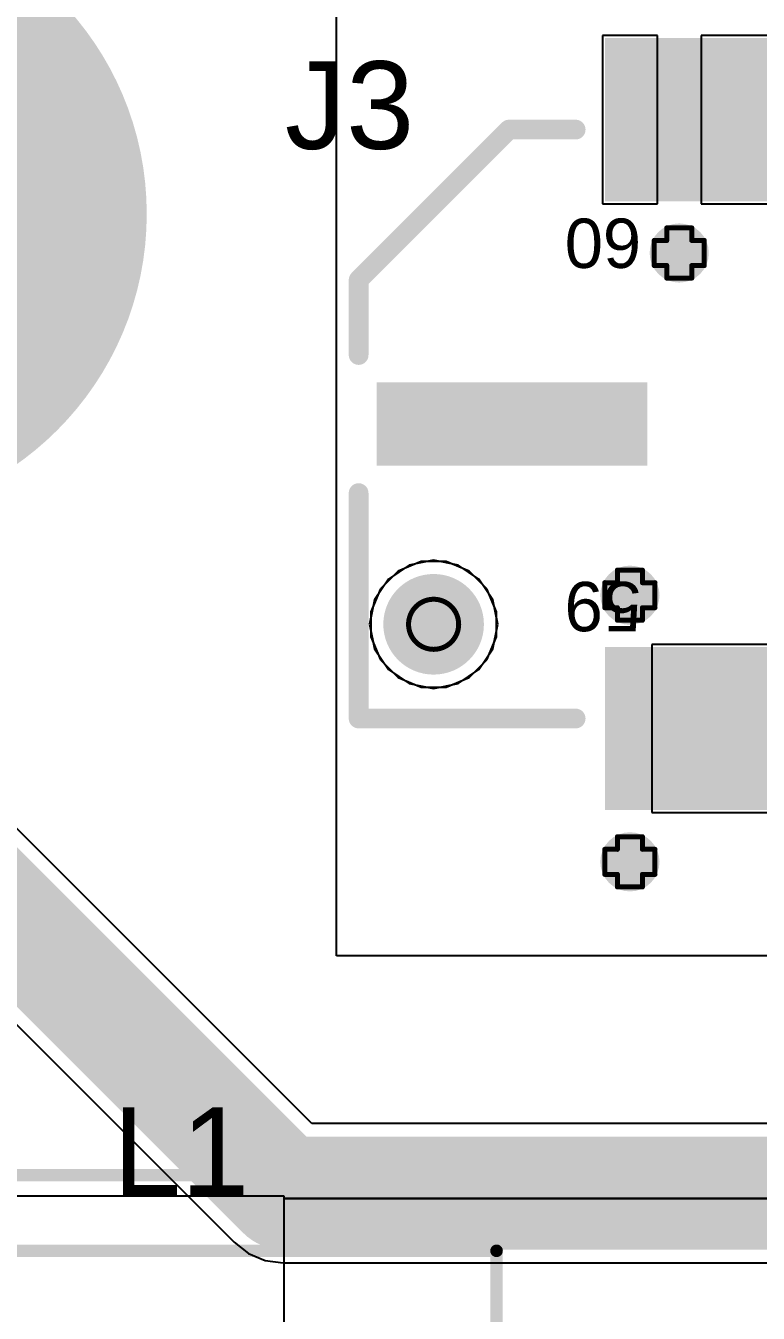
# Model space of a CAD drawing. Header units: inches. Extents: x -25 to 271, y -41 to 15.
# Drawn here: x 1.88 to 9.3, y -11.14 to 1.91 of the extents above; entities that cross this region are included whole.
import ezdxf

# ---------------------------------------------------------------- set-up
doc = ezdxf.new("R2010")
doc.units = ezdxf.units.IN
for name, color, linetype in [('Bottom Layer', 5, 'Continuous'), ('Bottom Overlay', 54, 'Continuous'), ('Bottom Solder', 6, 'Continuous'), ('Drill Drawing', 1, 'Continuous'), ('Multi-Layer', 9, 'Continuous'), ('Pad Holes', 156, 'Continuous'), ('Top Layer', 1, 'Continuous'), ('Top Overlay', 2, 'Continuous'), ('Top Paste', 8, 'Continuous'), ('Top Solder', 216, 'Continuous'), ('Via Holes', 16, 'Continuous')]:
    doc.layers.add(name, color=color, linetype=linetype)
doc.styles.add('Arial', font='', dxfattribs={"height": 0.2})
doc.styles.get('Arial').set_extended_font_data('Arial')

# ---------------------------------------------------------------- blocks, each defined once
blk = doc.blocks.new('SPACER_4')
at = {"layer": 'Bottom Layer'}
h = blk.add_hatch(color=5, dxfattribs=at)
edge = h.paths.add_edge_path()
edge.add_arc((0, 0), 3, 0, 360)
at = {"layer": 'Bottom Solder'}
h = blk.add_hatch(color=6, dxfattribs=at)
edge = h.paths.add_edge_path()
edge.add_arc((0, 0), 3.102, 0, 360)
at = {"layer": 'Multi-Layer'}
h = blk.add_hatch(color=9, dxfattribs=at)
edge = h.paths.add_edge_path()
edge.add_arc((0, 0), 3, 0, 360)
at = {"layer": 'Pad Holes'}
h = blk.add_hatch(color=7, dxfattribs=at)
edge = h.paths.add_edge_path()
edge.add_arc((0, 0), 1.85, 0, 360)
at = {"layer": 'Top Layer'}
h = blk.add_hatch(color=1, dxfattribs=at)
edge = h.paths.add_edge_path()
edge.add_arc((0, 0), 3, 0, 360)
at = {"layer": 'Top Solder'}
h = blk.add_hatch(color=216, dxfattribs=at)
edge = h.paths.add_edge_path()
edge.add_arc((0, 0), 3.102, 0, 360)
blk = doc.blocks.new('QTH_030_01_L_D_A_K_TR_8')
at = {"layer": 'Bottom Solder'}
h = blk.add_hatch(color=6, dxfattribs=at)
edge = h.paths.add_edge_path()
edge.add_arc((9.24, 2.03), 0.102, 0, 360)
at = {"layer": 'Pad Holes'}
h = blk.add_hatch(color=7, dxfattribs=at)
edge = h.paths.add_edge_path()
edge.add_arc((9.24, 2.03), 0.51, 0, 360)
at = {"layer": 'Top Layer'}
for points in [[(6.097, 3.811), (6.403, 3.811), (6.403, 2.361), (6.097, 2.361)], [(6.597, 3.811), (6.902, 3.811), (6.902, 2.361), (6.597, 2.361)], [(7.098, 3.811), (7.403, 3.811), (7.403, 2.361), (7.098, 2.361)], [(7.175, 0.32), (9.715, 0.32), (9.715, -0.32), (7.175, -0.32)], [(6.097, -2.361), (6.403, -2.361), (6.403, -3.811), (6.097, -3.811)], [(6.597, -2.361), (6.902, -2.361), (6.902, -3.811), (6.597, -3.811)], [(7.098, -2.361), (7.403, -2.361), (7.403, -3.811), (7.098, -3.811)]]:
    blk.add_hatch(color=1, dxfattribs=at).paths.add_polyline_path(points)
at = {"layer": 'Top Paste'}
for points in [[(6.097, 3.811), (6.403, 3.811), (6.403, 2.361), (6.097, 2.361)], [(6.597, 3.811), (6.902, 3.811), (6.902, 2.361), (6.597, 2.361)], [(7.098, 3.811), (7.403, 3.811), (7.403, 2.361), (7.098, 2.361)], [(7.175, 0.32), (9.715, 0.32), (9.715, -0.32), (7.175, -0.32)], [(6.097, -2.361), (6.403, -2.361), (6.403, -3.811), (6.097, -3.811)], [(6.597, -2.361), (6.902, -2.361), (6.902, -3.811), (6.597, -3.811)], [(7.098, -2.361), (7.403, -2.361), (7.403, -3.811), (7.098, -3.811)]]:
    blk.add_hatch(color=8, dxfattribs=at).paths.add_polyline_path(points)
at = {"layer": 'Top Solder'}
for points in [[(5.496, 3.913), (6.004, 3.913), (6.004, 2.259), (5.496, 2.259)], [(5.996, 3.913), (6.504, 3.913), (6.504, 2.259), (5.996, 2.259)], [(6.496, 3.913), (7.004, 3.913), (7.004, 2.259), (6.496, 2.259)], [(6.996, 3.913), (7.504, 3.913), (7.504, 2.259), (6.996, 2.259)], [(7.073, 0.422), (9.817, 0.422), (9.817, -0.422), (7.073, -0.422)], [(5.496, -2.259), (6.004, -2.259), (6.004, -3.913), (5.496, -3.913)], [(5.996, -2.259), (6.504, -2.259), (6.504, -3.913), (5.996, -3.913)], [(6.496, -2.259), (7.004, -2.259), (7.004, -3.913), (6.496, -3.913)], [(6.996, -2.259), (7.504, -2.259), (7.504, -3.913), (6.996, -3.913)]]:
    blk.add_hatch(color=216, dxfattribs=at).paths.add_polyline_path(points)
h = blk.add_hatch(color=216, dxfattribs=at)
edge = h.paths.add_edge_path()
edge.add_arc((9.24, 2.03), 0.102, 0, 360)
at = {"layer": 'Top Overlay'}
for points in [[(10, 2.985, 0.2, 0.2, 0), (7.8, 2.985, 0.2, 0.2, 0)], [(10, 2.985, 0.2, 0.2, 0), (10, 0.7, 0.2, 0.2, 0)], [(10, -0.7, 0.2, 0.2, 0), (10, -1.461, 0.2, 0.2, 0)], [(10, -1.461, 0.2, 0.2, 0), (8.476, -2.985, 0.2, 0.2, 0)], [(8.476, -2.985, 0.2, 0.2, 0), (7.8, -2.985, 0.2, 0.2, 0)]]:
    blk.add_lwpolyline(points, format="xyseb", dxfattribs=at)
for points in [[(7.75, 2.985, 0.1, 0.1, 1), (7.85, 2.985, 0.1, 0.1, 1)], [(9.95, 2.985, 0.1, 0.1, 1), (10.05, 2.985, 0.1, 0.1, 1)], [(9.95, 2.985, 0.1, 0.1, 1), (10.05, 2.985, 0.1, 0.1, 1)], [(9.95, 0.7, 0.1, 0.1, 1), (10.05, 0.7, 0.1, 0.1, 1)], [(9.95, -0.7, 0.1, 0.1, 1), (10.05, -0.7, 0.1, 0.1, 1)], [(9.95, -1.461, 0.1, 0.1, 1), (10.05, -1.461, 0.1, 0.1, 1)], [(9.95, -1.461, 0.1, 0.1, 1), (10.05, -1.461, 0.1, 0.1, 1)], [(7.75, -2.985, 0.1, 0.1, 1), (7.85, -2.985, 0.1, 0.1, 1)], [(8.426, -2.985, 0.1, 0.1, 1), (8.526, -2.985, 0.1, 0.1, 1)], [(8.426, -2.985, 0.1, 0.1, 1), (8.526, -2.985, 0.1, 0.1, 1)]]:
    blk.add_lwpolyline(points, format="xyseb", close=True, dxfattribs=at)
at = {"layer": 'Top Overlay', "style": 'Arial'}
for s, p in [('59', (7.134, 1.6)), ('60', (7.134, -2.083))]:
    blk.add_text(s, height=0.5, dxfattribs=at).set_placement(p)
blk = doc.blocks.new('BL_R8812AF1_B_11')
at = {"layer": 'Bottom Overlay'}
blk.add_lwpolyline([(13.5, -8.9, 0.127, 0.127, 0), (-13.5, -8.9, 0.127, 0.127, 0)], format="xyseb", dxfattribs=at)
blk = doc.blocks.new('HA72L_06301R5LFTR_13')
at = {"layer": 'Top Layer'}
for points in [[(-3.7, 1.75), (-1.85, 1.75), (-1.85, -1.75), (-3.7, -1.75)], [(1.85, 1.75), (3.7, 1.75), (3.7, -1.75), (1.85, -1.75)]]:
    blk.add_hatch(color=1, dxfattribs=at).paths.add_polyline_path(points)
at = {"layer": 'Top Paste'}
for points in [[(-3.7, 1.75), (-1.85, 1.75), (-1.85, -1.75), (-3.7, -1.75)], [(1.85, 1.75), (3.7, 1.75), (3.7, -1.75), (1.85, -1.75)]]:
    blk.add_hatch(color=8, dxfattribs=at).paths.add_polyline_path(points)
at = {"layer": 'Top Solder'}
for points in [[(-3.802, 1.852), (-1.748, 1.852), (-1.748, -1.852), (-3.802, -1.852)], [(1.748, 1.852), (3.802, 1.852), (3.802, -1.852), (1.748, -1.852)]]:
    blk.add_hatch(color=216, dxfattribs=at).paths.add_polyline_path(points)
at = {"layer": 'Top Overlay'}
for points in [[(-3.3, 3.347, 0.127, 0.127, 0), (3.3, 3.347, 0.127, 0.127, 0)], [(-3.3, 2.085, 0.127, 0.127, 0), (-3.3, 3.347, 0.127, 0.127, 0)], [(3.3, 2.085, 0.127, 0.127, 0), (3.3, 3.347, 0.127, 0.127, 0)], [(-3.3, -3.347, 0.127, 0.127, 0), (-3.3, -2.085, 0.127, 0.127, 0)], [(3.3, -3.347, 0.127, 0.127, 0), (3.3, -2.085, 0.127, 0.127, 0)], [(-3.3, -3.347, 0.127, 0.127, 0), (3.3, -3.347, 0.127, 0.127, 0)]]:
    blk.add_lwpolyline(points, format="xyseb", dxfattribs=at)
for points in [[(-3.332, 3.347, 0.0635, 0.0635, 1), (-3.268, 3.347, 0.0635, 0.0635, 1)], [(-3.332, 3.347, 0.0635, 0.0635, 1), (-3.268, 3.347, 0.0635, 0.0635, 1)], [(3.268, 3.347, 0.0635, 0.0635, 1), (3.332, 3.347, 0.0635, 0.0635, 1)], [(3.268, 3.347, 0.0635, 0.0635, 1), (3.332, 3.347, 0.0635, 0.0635, 1)], [(-3.332, 2.085, 0.0635, 0.0635, 1), (-3.268, 2.085, 0.0635, 0.0635, 1)], [(3.268, 2.085, 0.0635, 0.0635, 1), (3.332, 2.085, 0.0635, 0.0635, 1)], [(-3.332, -2.085, 0.0635, 0.0635, 1), (-3.268, -2.085, 0.0635, 0.0635, 1)], [(3.268, -2.085, 0.0635, 0.0635, 1), (3.332, -2.085, 0.0635, 0.0635, 1)], [(-3.332, -3.347, 0.0635, 0.0635, 1), (-3.268, -3.347, 0.0635, 0.0635, 1)], [(-3.332, -3.347, 0.0635, 0.0635, 1), (-3.268, -3.347, 0.0635, 0.0635, 1)], [(3.268, -3.347, 0.0635, 0.0635, 1), (3.332, -3.347, 0.0635, 0.0635, 1)], [(3.268, -3.347, 0.0635, 0.0635, 1), (3.332, -3.347, 0.0635, 0.0635, 1)]]:
    blk.add_lwpolyline(points, format="xyseb", close=True, dxfattribs=at)

msp = doc.modelspace()

# ---------------------------------------------------------------- hatches: boundary and pattern name
at = {"layer": 'Bottom Layer'}
h = msp.add_hatch(color=5, dxfattribs=at)
edge = h.paths.add_edge_path()
edge.add_arc((8.5, -0.396), 0.3, 0, 360)
h = msp.add_hatch(color=5, dxfattribs=at)
edge = h.paths.add_edge_path()
edge.add_arc((8, -3.865), 0.3, 0, 360)
h = msp.add_hatch(color=5, dxfattribs=at)
edge = h.paths.add_edge_path()
edge.add_arc((8, -6.568), 0.3, 0, 360)
at = {"layer": 'Top Layer'}
h = msp.add_hatch(color=1, dxfattribs=at)
edge = h.paths.add_edge_path()
edge.add_arc((8.5, -0.396), 0.3, 0, 360)
h = msp.add_hatch(color=1, dxfattribs=at)
edge = h.paths.add_edge_path()
edge.add_arc((8, -3.865), 0.3, 0, 360)
h = msp.add_hatch(color=1, dxfattribs=at)
edge = h.paths.add_edge_path()
edge.add_arc((8, -6.568), 0.3, 0, 360)
at = {"layer": 'Via Holes'}
h = msp.add_hatch(color=7, dxfattribs=at)
edge = h.paths.add_edge_path()
edge.add_arc((8.5, -0.396), 0.15, 0, 360)
h = msp.add_hatch(color=7, dxfattribs=at)
edge = h.paths.add_edge_path()
edge.add_arc((8, -3.865), 0.15, 0, 360)
h = msp.add_hatch(color=7, dxfattribs=at)
edge = h.paths.add_edge_path()
edge.add_arc((8, -6.568), 0.15, 0, 360)

# ---------------------------------------------------------------- linework, layer by layer
at = {"layer": 'Bottom Layer'}
for p, q in [((5.883, -3.523), (5.649, -3.62)), ((6.137, -3.523), (5.883, -3.523)), ((6.371, -3.62), (6.137, -3.523)), ((5.649, -3.62), (5.47, -3.799)), ((6.55, -3.799), (6.371, -3.62)), ((5.47, -3.799), (5.373, -4.033)), ((6.647, -4.033), (6.55, -3.799)), ((5.373, -4.033), (5.373, -4.287)), ((6.647, -4.287), (6.647, -4.033)), ((5.373, -4.287), (5.47, -4.521)), ((6.55, -4.521), (6.647, -4.287)), ((5.47, -4.521), (5.649, -4.7)), ((6.371, -4.7), (6.55, -4.521)), ((5.649, -4.7), (5.883, -4.797)), ((5.883, -4.797), (6.137, -4.797)), ((6.137, -4.797), (6.371, -4.7)), ((4.496, -9.957), (-0.491, -9.957)), ((4.496, -9.957), (-0.491, -9.957)), ((4.496, -15.926), (4.496, -9.957)), ((4.496, -9.982), (4.496, -9.957)), ((4.496, -27.203), (4.496, -9.982)), ((4.496, -9.982), (24.968, -9.982)), ((15.616, -9.982), (4.496, -9.982))]:
    msp.add_line(p, q, dxfattribs=at)
at = {"layer": 'Drill Drawing'}
for points in [[(8.373, -0.269, 0.0508, 0.0508, 0), (8.373, -0.142, 0.0508, 0.0508, 0)], [(8.373, -0.142, 0.0508, 0.0508, 0), (8.627, -0.142, 0.0508, 0.0508, 0)], [(8.627, -0.269, 0.0508, 0.0508, 0), (8.627, -0.142, 0.0508, 0.0508, 0)], [(8.246, -0.523, 0.0508, 0.0508, 0), (8.246, -0.269, 0.0508, 0.0508, 0)], [(8.246, -0.269, 0.0508, 0.0508, 0), (8.373, -0.269, 0.0508, 0.0508, 0)], [(8.627, -0.269, 0.0508, 0.0508, 0), (8.754, -0.269, 0.0508, 0.0508, 0)], [(8.754, -0.523, 0.0508, 0.0508, 0), (8.754, -0.269, 0.0508, 0.0508, 0)], [(8.246, -0.523, 0.0508, 0.0508, 0), (8.373, -0.523, 0.0508, 0.0508, 0)], [(8.373, -0.65, 0.0508, 0.0508, 0), (8.373, -0.523, 0.0508, 0.0508, 0)], [(8.627, -0.523, 0.0508, 0.0508, 0), (8.754, -0.523, 0.0508, 0.0508, 0)], [(8.627, -0.65, 0.0508, 0.0508, 0), (8.627, -0.523, 0.0508, 0.0508, 0)], [(8.373, -0.65, 0.0508, 0.0508, 0), (8.627, -0.65, 0.0508, 0.0508, 0)], [(7.873, -3.738, 0.0508, 0.0508, 0), (7.873, -3.611, 0.0508, 0.0508, 0)], [(7.873, -3.611, 0.0508, 0.0508, 0), (8.127, -3.611, 0.0508, 0.0508, 0)], [(8.127, -3.738, 0.0508, 0.0508, 0), (8.127, -3.611, 0.0508, 0.0508, 0)], [(7.746, -3.992, 0.0508, 0.0508, 0), (7.746, -3.738, 0.0508, 0.0508, 0)], [(7.746, -3.738, 0.0508, 0.0508, 0), (7.873, -3.738, 0.0508, 0.0508, 0)], [(8.127, -3.738, 0.0508, 0.0508, 0), (8.254, -3.738, 0.0508, 0.0508, 0)], [(8.254, -3.992, 0.0508, 0.0508, 0), (8.254, -3.738, 0.0508, 0.0508, 0)], [(7.746, -3.992, 0.0508, 0.0508, 0), (7.873, -3.992, 0.0508, 0.0508, 0)], [(7.873, -4.119, 0.0508, 0.0508, 0), (7.873, -3.992, 0.0508, 0.0508, 0)], [(8.127, -3.992, 0.0508, 0.0508, 0), (8.254, -3.992, 0.0508, 0.0508, 0)], [(8.127, -4.119, 0.0508, 0.0508, 0), (8.127, -3.992, 0.0508, 0.0508, 0)], [(7.873, -4.119, 0.0508, 0.0508, 0), (8.127, -4.119, 0.0508, 0.0508, 0)], [(7.873, -6.441, 0.0508, 0.0508, 0), (7.873, -6.314, 0.0508, 0.0508, 0)], [(7.873, -6.314, 0.0508, 0.0508, 0), (8.127, -6.314, 0.0508, 0.0508, 0)], [(8.127, -6.441, 0.0508, 0.0508, 0), (8.127, -6.314, 0.0508, 0.0508, 0)], [(7.746, -6.695, 0.0508, 0.0508, 0), (7.746, -6.441, 0.0508, 0.0508, 0)], [(7.746, -6.441, 0.0508, 0.0508, 0), (7.873, -6.441, 0.0508, 0.0508, 0)], [(8.127, -6.441, 0.0508, 0.0508, 0), (8.254, -6.441, 0.0508, 0.0508, 0)], [(8.254, -6.695, 0.0508, 0.0508, 0), (8.254, -6.441, 0.0508, 0.0508, 0)], [(7.746, -6.695, 0.0508, 0.0508, 0), (7.873, -6.695, 0.0508, 0.0508, 0)], [(7.873, -6.822, 0.0508, 0.0508, 0), (7.873, -6.695, 0.0508, 0.0508, 0)], [(8.127, -6.695, 0.0508, 0.0508, 0), (8.254, -6.695, 0.0508, 0.0508, 0)], [(8.127, -6.822, 0.0508, 0.0508, 0), (8.127, -6.695, 0.0508, 0.0508, 0)], [(7.873, -6.822, 0.0508, 0.0508, 0), (8.127, -6.822, 0.0508, 0.0508, 0)]]:
    msp.add_lwpolyline(points, format="xyseb", dxfattribs=at)
for points in [[(8.36, -0.142, 0.0254, 0.0254, 1), (8.386, -0.142, 0.0254, 0.0254, 1)], [(8.36, -0.142, 0.0254, 0.0254, 1), (8.386, -0.142, 0.0254, 0.0254, 1)], [(8.614, -0.142, 0.0254, 0.0254, 1), (8.64, -0.142, 0.0254, 0.0254, 1)], [(8.614, -0.142, 0.0254, 0.0254, 1), (8.64, -0.142, 0.0254, 0.0254, 1)], [(8.233, -0.269, 0.0254, 0.0254, 1), (8.259, -0.269, 0.0254, 0.0254, 1)], [(8.233, -0.269, 0.0254, 0.0254, 1), (8.259, -0.269, 0.0254, 0.0254, 1)], [(8.36, -0.269, 0.0254, 0.0254, 1), (8.386, -0.269, 0.0254, 0.0254, 1)], [(8.36, -0.269, 0.0254, 0.0254, 1), (8.386, -0.269, 0.0254, 0.0254, 1)], [(8.614, -0.269, 0.0254, 0.0254, 1), (8.64, -0.269, 0.0254, 0.0254, 1)], [(8.614, -0.269, 0.0254, 0.0254, 1), (8.64, -0.269, 0.0254, 0.0254, 1)], [(8.741, -0.269, 0.0254, 0.0254, 1), (8.767, -0.269, 0.0254, 0.0254, 1)], [(8.741, -0.269, 0.0254, 0.0254, 1), (8.767, -0.269, 0.0254, 0.0254, 1)], [(8.233, -0.523, 0.0254, 0.0254, 1), (8.259, -0.523, 0.0254, 0.0254, 1)], [(8.233, -0.523, 0.0254, 0.0254, 1), (8.259, -0.523, 0.0254, 0.0254, 1)], [(8.36, -0.523, 0.0254, 0.0254, 1), (8.386, -0.523, 0.0254, 0.0254, 1)], [(8.36, -0.523, 0.0254, 0.0254, 1), (8.386, -0.523, 0.0254, 0.0254, 1)], [(8.614, -0.523, 0.0254, 0.0254, 1), (8.64, -0.523, 0.0254, 0.0254, 1)], [(8.614, -0.523, 0.0254, 0.0254, 1), (8.64, -0.523, 0.0254, 0.0254, 1)], [(8.741, -0.523, 0.0254, 0.0254, 1), (8.767, -0.523, 0.0254, 0.0254, 1)], [(8.741, -0.523, 0.0254, 0.0254, 1), (8.767, -0.523, 0.0254, 0.0254, 1)], [(8.36, -0.65, 0.0254, 0.0254, 1), (8.386, -0.65, 0.0254, 0.0254, 1)], [(8.36, -0.65, 0.0254, 0.0254, 1), (8.386, -0.65, 0.0254, 0.0254, 1)], [(8.614, -0.65, 0.0254, 0.0254, 1), (8.64, -0.65, 0.0254, 0.0254, 1)], [(8.614, -0.65, 0.0254, 0.0254, 1), (8.64, -0.65, 0.0254, 0.0254, 1)], [(7.86, -3.611, 0.0254, 0.0254, 1), (7.886, -3.611, 0.0254, 0.0254, 1)], [(7.86, -3.611, 0.0254, 0.0254, 1), (7.886, -3.611, 0.0254, 0.0254, 1)], [(8.114, -3.611, 0.0254, 0.0254, 1), (8.14, -3.611, 0.0254, 0.0254, 1)], [(8.114, -3.611, 0.0254, 0.0254, 1), (8.14, -3.611, 0.0254, 0.0254, 1)], [(7.733, -3.738, 0.0254, 0.0254, 1), (7.759, -3.738, 0.0254, 0.0254, 1)], [(7.733, -3.738, 0.0254, 0.0254, 1), (7.759, -3.738, 0.0254, 0.0254, 1)], [(7.86, -3.738, 0.0254, 0.0254, 1), (7.886, -3.738, 0.0254, 0.0254, 1)], [(7.86, -3.738, 0.0254, 0.0254, 1), (7.886, -3.738, 0.0254, 0.0254, 1)], [(8.114, -3.738, 0.0254, 0.0254, 1), (8.14, -3.738, 0.0254, 0.0254, 1)], [(8.114, -3.738, 0.0254, 0.0254, 1), (8.14, -3.738, 0.0254, 0.0254, 1)], [(8.241, -3.738, 0.0254, 0.0254, 1), (8.267, -3.738, 0.0254, 0.0254, 1)], [(8.241, -3.738, 0.0254, 0.0254, 1), (8.267, -3.738, 0.0254, 0.0254, 1)], [(6.264, -4.16, 0.0508, 0.0508, 1), (5.756, -4.16, 0.0508, 0.0508, 1)], [(7.733, -3.992, 0.0254, 0.0254, 1), (7.759, -3.992, 0.0254, 0.0254, 1)], [(7.733, -3.992, 0.0254, 0.0254, 1), (7.759, -3.992, 0.0254, 0.0254, 1)], [(7.86, -3.992, 0.0254, 0.0254, 1), (7.886, -3.992, 0.0254, 0.0254, 1)], [(7.86, -3.992, 0.0254, 0.0254, 1), (7.886, -3.992, 0.0254, 0.0254, 1)], [(8.114, -3.992, 0.0254, 0.0254, 1), (8.14, -3.992, 0.0254, 0.0254, 1)], [(8.114, -3.992, 0.0254, 0.0254, 1), (8.14, -3.992, 0.0254, 0.0254, 1)], [(8.241, -3.992, 0.0254, 0.0254, 1), (8.267, -3.992, 0.0254, 0.0254, 1)], [(8.241, -3.992, 0.0254, 0.0254, 1), (8.267, -3.992, 0.0254, 0.0254, 1)], [(5.743, -4.16, 0.0254, 0.0254, 1), (5.769, -4.16, 0.0254, 0.0254, 1)], [(6.251, -4.16, 0.0254, 0.0254, 1), (6.277, -4.16, 0.0254, 0.0254, 1)], [(7.86, -4.119, 0.0254, 0.0254, 1), (7.886, -4.119, 0.0254, 0.0254, 1)], [(7.86, -4.119, 0.0254, 0.0254, 1), (7.886, -4.119, 0.0254, 0.0254, 1)], [(8.114, -4.119, 0.0254, 0.0254, 1), (8.14, -4.119, 0.0254, 0.0254, 1)], [(8.114, -4.119, 0.0254, 0.0254, 1), (8.14, -4.119, 0.0254, 0.0254, 1)], [(7.86, -6.314, 0.0254, 0.0254, 1), (7.886, -6.314, 0.0254, 0.0254, 1)], [(7.86, -6.314, 0.0254, 0.0254, 1), (7.886, -6.314, 0.0254, 0.0254, 1)], [(8.114, -6.314, 0.0254, 0.0254, 1), (8.14, -6.314, 0.0254, 0.0254, 1)], [(8.114, -6.314, 0.0254, 0.0254, 1), (8.14, -6.314, 0.0254, 0.0254, 1)], [(7.733, -6.441, 0.0254, 0.0254, 1), (7.759, -6.441, 0.0254, 0.0254, 1)], [(7.733, -6.441, 0.0254, 0.0254, 1), (7.759, -6.441, 0.0254, 0.0254, 1)], [(7.86, -6.441, 0.0254, 0.0254, 1), (7.886, -6.441, 0.0254, 0.0254, 1)], [(7.86, -6.441, 0.0254, 0.0254, 1), (7.886, -6.441, 0.0254, 0.0254, 1)], [(8.114, -6.441, 0.0254, 0.0254, 1), (8.14, -6.441, 0.0254, 0.0254, 1)], [(8.114, -6.441, 0.0254, 0.0254, 1), (8.14, -6.441, 0.0254, 0.0254, 1)], [(8.241, -6.441, 0.0254, 0.0254, 1), (8.267, -6.441, 0.0254, 0.0254, 1)], [(8.241, -6.441, 0.0254, 0.0254, 1), (8.267, -6.441, 0.0254, 0.0254, 1)], [(7.733, -6.695, 0.0254, 0.0254, 1), (7.759, -6.695, 0.0254, 0.0254, 1)], [(7.733, -6.695, 0.0254, 0.0254, 1), (7.759, -6.695, 0.0254, 0.0254, 1)], [(7.86, -6.695, 0.0254, 0.0254, 1), (7.886, -6.695, 0.0254, 0.0254, 1)], [(7.86, -6.695, 0.0254, 0.0254, 1), (7.886, -6.695, 0.0254, 0.0254, 1)], [(8.114, -6.695, 0.0254, 0.0254, 1), (8.14, -6.695, 0.0254, 0.0254, 1)], [(8.114, -6.695, 0.0254, 0.0254, 1), (8.14, -6.695, 0.0254, 0.0254, 1)], [(8.241, -6.695, 0.0254, 0.0254, 1), (8.267, -6.695, 0.0254, 0.0254, 1)], [(8.241, -6.695, 0.0254, 0.0254, 1), (8.267, -6.695, 0.0254, 0.0254, 1)], [(7.86, -6.822, 0.0254, 0.0254, 1), (7.886, -6.822, 0.0254, 0.0254, 1)], [(7.86, -6.822, 0.0254, 0.0254, 1), (7.886, -6.822, 0.0254, 0.0254, 1)], [(8.114, -6.822, 0.0254, 0.0254, 1), (8.14, -6.822, 0.0254, 0.0254, 1)], [(8.114, -6.822, 0.0254, 0.0254, 1), (8.14, -6.822, 0.0254, 0.0254, 1)]]:
    msp.add_lwpolyline(points, format="xyseb", close=True, dxfattribs=at)
at = {"layer": 'Top Layer'}
for p, q in [((5.026, -7.521), (5.026, 2.893)), ((8.28, 1.808), (7.721, 1.808)), ((7.721, 1.808), (7.721, 0.104)), ((8.28, 1.808), (7.721, 1.808)), ((7.721, 1.808), (7.721, 0.104)), ((8.28, 0.104), (8.28, 1.808)), ((8.28, 0.104), (8.28, 1.808)), ((11.78, 1.808), (8.721, 1.808)), ((8.721, 1.808), (8.721, 0.104)), ((11.78, 1.808), (8.721, 1.808)), ((8.721, 1.808), (8.721, 0.104)), ((7.721, 0.104), (8.28, 0.104)), ((7.721, 0.104), (8.28, 0.104)), ((8.721, 0.104), (11.78, 0.104)), ((8.721, 0.104), (11.78, 0.104)), ((5.883, -3.523), (5.649, -3.62)), ((6.01, -3.511), (5.762, -3.56)), ((6.137, -3.523), (5.883, -3.523)), ((6.259, -3.56), (6.01, -3.511)), ((6.371, -3.62), (6.137, -3.523)), ((5.649, -3.62), (5.47, -3.799)), ((5.762, -3.56), (5.551, -3.701)), ((6.469, -3.701), (6.259, -3.56)), ((6.55, -3.799), (6.371, -3.62)), ((5.551, -3.701), (5.41, -3.912)), ((6.61, -3.912), (6.469, -3.701)), ((5.41, -3.912), (5.361, -4.16)), ((5.47, -3.799), (5.373, -4.033)), ((6.647, -4.033), (6.55, -3.799)), ((6.66, -4.16), (6.61, -3.912)), ((5.373, -4.033), (5.373, -4.287)), ((6.647, -4.287), (6.647, -4.033)), ((5.361, -4.16), (5.41, -4.409)), ((6.61, -4.409), (6.66, -4.16)), ((5.373, -4.287), (5.47, -4.521)), ((6.55, -4.521), (6.647, -4.287)), ((5.41, -4.409), (5.551, -4.619)), ((6.469, -4.619), (6.61, -4.409)), ((10.267, -4.364), (8.221, -4.364)), ((8.221, -4.364), (8.221, -6.068)), ((10.267, -4.364), (8.221, -4.364)), ((8.221, -4.364), (8.221, -6.068)), ((5.47, -4.521), (5.649, -4.7)), ((6.371, -4.7), (6.55, -4.521)), ((5.551, -4.619), (5.762, -4.76)), ((6.259, -4.76), (6.469, -4.619)), ((5.649, -4.7), (5.883, -4.797)), ((5.762, -4.76), (6.01, -4.81)), ((5.883, -4.797), (6.137, -4.797)), ((6.01, -4.81), (6.259, -4.76)), ((6.137, -4.797), (6.371, -4.7)), ((4.777, -9.222), (0.393, -4.839)), ((-0.397, -6.042), (3.987, -10.425)), ((8.221, -6.068), (14.78, -6.068)), ((8.221, -6.068), (14.78, -6.068)), ((18.78, -7.521), (5.026, -7.521)), ((12.619, -9.222), (4.777, -9.222)), ((3.987, -10.425), (4.133, -10.537)), ((4.133, -10.537), (4.303, -10.608)), ((4.303, -10.608), (4.485, -10.632)), ((4.485, -10.632), (12.328, -10.632))]:
    msp.add_line(p, q, dxfattribs=at)
for points in [[(-0.105, -5.337, 1.143, 1.143, 0), (4.485, -9.927, 1.143, 1.143, 0)], [(4.485, -9.927, 1.143, 1.143, 0), (12.619, -9.927, 1.143, 1.143, 0)]]:
    msp.add_lwpolyline(points, format="xyseb", dxfattribs=at)
msp.add_lwpolyline([(4.199, -9.927, 0.571, 0.571, 1), (4.771, -9.927, 0.571, 0.571, 1)], format="xyseb", close=True, dxfattribs=at)
msp.add_lwpolyline([(4.199, -9.927, 0.571, 0.571, 1), (4.771, -9.927, 0.571, 0.571, 1)], format="xyseb", close=True, dxfattribs=at)

# ---------------------------------------------------------------- block references
for name, p in [('SPACER_4', (0, 0)), ('HA72L_06301R5LFTR_13', (3.348, -13.858))]:
    msp.add_blockref(name, p)
at = {"rotation": 180}
for name, p in [('QTH_030_01_L_D_A_K_TR_8', (15.25, -2.13)), ('BL_R8812AF1_B_11', (12.76, -18.644))]:
    msp.add_blockref(name, p, dxfattribs=at)

# ---------------------------------------------------------------- texts
at = {"layer": 'Top Overlay', "style": 'Arial'}
for s, p in [('J3', (4.502, 0.659)), ('L1', (2.76, -9.944))]:
    msp.add_text(s, height=0.889, dxfattribs=at).set_placement(p)

doc.saveas('drawing.dxf')
